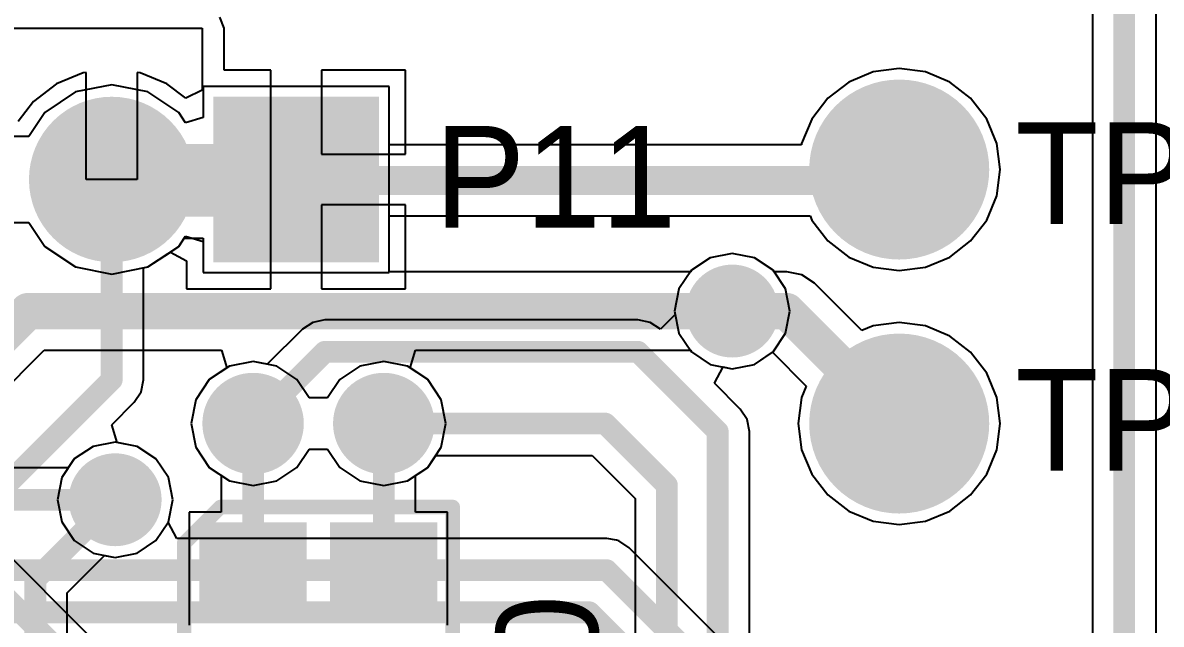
# Model space of a CAD drawing. Header units: millimetres. Extents: x 73 to 190, y 73 to 267.
# Drawn here: x 112.09 to 119.93, y 106.54 to 110.69 of the extents above; entities that cross this region are included whole.
import ezdxf

# ---------------------------------------------------------------- set-up
doc = ezdxf.new("R2010")
doc.units = ezdxf.units.MM
for name, color, linetype in [('BottomLayer', 5, 'Continuous'), ('BottomSolder', 6, 'Continuous'), ('DrillDrawing', 1, 'Continuous'), ('MidLayer1', 16, 'Continuous'), ('MidLayer2', 76, 'Continuous'), ('MultiLayer', 9, 'Continuous'), ('PadHoleLayer', 156, 'Continuous'), ('TopLayer', 1, 'Continuous'), ('TopOverlay', 2, 'Continuous'), ('TopPaste', 8, 'Continuous'), ('TopSolder', 216, 'Continuous'), ('ViaHoleLayer', 16, 'Continuous')]:
    doc.layers.add(name, color=color, linetype=linetype)

msp = doc.modelspace()

# ---------------------------------------------------------------- linework, layer by layer
at = {"layer": 'BottomLayer'}
for p, q in [((112.7013, 110.2591), (112.4515, 110.2095)), ((112.951, 110.2095), (112.7013, 110.2591)), ((114.6113, 110.2466), (113.3313, 110.2466)), ((113.3313, 110.2466), (113.3313, 110.0344)), ((114.6113, 108.9702), (114.6113, 110.2466)), ((112.4515, 110.2095), (112.2398, 110.068)), ((113.1627, 110.068), (112.951, 110.2095)), ((112.2398, 110.068), (112.1298, 109.9032)), ((113.2097, 109.9976), (113.1627, 110.068)), ((113.3313, 110.0344), (113.2097, 109.9976)), ((112.1298, 109.9032), (112.0028, 109.9032)), ((116.8228, 109.0674), (116.6938, 108.9812)), ((116.975, 109.0976), (116.8228, 109.0674)), ((117.1272, 109.0674), (116.975, 109.0976)), ((117.2562, 108.9812), (117.1272, 109.0674)), ((116.6865, 108.9702), (114.6113, 108.9702)), ((116.6938, 108.9812), (116.6865, 108.9702)), ((117.3424, 108.8522), (117.2562, 108.9812)), ((117.3726, 108.7), (117.3424, 108.8522)), ((117.3424, 108.5478), (117.3726, 108.7)), ((117.2562, 108.4188), (117.3424, 108.5478)), ((111.8201, 108.0129), (112.237, 108.4298)), ((112.237, 108.4298), (113.4568, 108.4298)), ((113.4568, 108.4298), (113.4937, 108.3083)), ((114.7563, 108.3083), (114.7931, 108.4298)), ((114.7931, 108.4298), (116.6865, 108.4298)), ((116.6865, 108.4298), (116.6938, 108.4188)), ((116.6938, 108.4188), (116.8228, 108.3326)), ((117.1272, 108.3326), (117.2562, 108.4188)), ((113.4937, 108.3083), (113.3726, 108.2274)), ((114.8774, 108.2274), (114.7563, 108.3083)), ((116.8228, 108.3326), (116.975, 108.3024)), ((116.975, 108.3024), (117.1272, 108.3326)), ((113.3726, 108.2274), (113.2799, 108.0886)), ((114.97, 108.0886), (114.8774, 108.2274)), ((113.2799, 108.0886), (113.2474, 107.925)), ((115.0026, 107.925), (114.97, 108.0886)), ((113.2474, 107.925), (113.2799, 107.7614)), ((114.97, 107.7614), (115.0026, 107.925)), ((112.5728, 107.7674), (112.4438, 107.6812)), ((112.725, 107.7976), (112.5728, 107.7674)), ((112.8772, 107.7674), (112.725, 107.7976)), ((113.0062, 107.6812), (112.8772, 107.7674)), ((113.2799, 107.7614), (113.3726, 107.6226)), ((113.9774, 107.6226), (114.0615, 107.7485)), ((114.0615, 107.7485), (114.1885, 107.7485)), ((114.1885, 107.7485), (114.2726, 107.6226)), ((114.8774, 107.6226), (114.97, 107.7614)), ((112.4438, 107.6812), (112.4024, 107.6192)), ((113.0924, 107.5522), (113.0062, 107.6812)), ((112.4024, 107.6192), (111.7744, 107.6192)), ((113.3726, 107.6226), (113.5114, 107.5299)), ((113.8386, 107.5299), (113.9774, 107.6226)), ((114.2726, 107.6226), (114.4113, 107.5299)), ((114.7386, 107.5299), (114.8774, 107.6226)), ((113.1226, 107.4), (113.0924, 107.5522)), ((113.5114, 107.5299), (113.675, 107.4974)), ((113.675, 107.4974), (113.8386, 107.5299)), ((114.4113, 107.5299), (114.575, 107.4974)), ((114.575, 107.4974), (114.7386, 107.5299)), ((113.0924, 107.2478), (113.1226, 107.4)), ((113.091, 107.2458), (113.0924, 107.2478)), ((113.1509, 107.1338), (113.091, 107.2458)), ((116.1106, 107.1338), (113.1509, 107.1338)), ((116.1778, 107.1204), (116.1106, 107.1338)), ((116.1945, 107.1171), (116.1778, 107.1204)), ((116.2656, 107.0696), (116.1945, 107.1171)), ((118.305, 105.0301), (116.2656, 107.0696))]:
    msp.add_line(p, q, dxfattribs=at)
for points, const_width in [([(112.4513, 109.6066, 1), (112.9513, 109.6066, 1)], 0.5), ([(116.85, 108.7, 1), (117.1, 108.7, 1)], 0.25), ([(112.0625, 108.7, 1), (112.1875, 108.7, 1)], 0.125), ([(112.0625, 108.7, 1), (112.1875, 108.7, 1)], 0.125), ([(116.9125, 108.7, 1), (117.0375, 108.7, 1)], 0.125), ([(113.5353, 107.925, 1), (113.8147, 107.925, 1)], 0.2794), ([(114.4353, 107.925, 1), (114.7147, 107.925, 1)], 0.2794), ([(112.6, 107.4, 1), (112.85, 107.4, 1)], 0.25), ([(112.6875, 107.4, 1), (112.7625, 107.4, 1)], 0.075), ([(116.0731, 106.9146, 1), (116.1481, 106.9146, 1)], 0.075), ([(116.0731, 106.9146, 1), (116.1481, 106.9146, 1)], 0.075), ([(115.9529, 106.6246, 1), (116.0279, 106.6246, 1)], 0.075), ([(115.9529, 106.6246, 1), (116.0279, 106.6246, 1)], 0.075)]:
    msp.add_lwpolyline(points, format="xyb", close=True, dxfattribs=dict(at, const_width=const_width))
for points, const_width in [([(111.425, 108), (112.125, 108.7)], 0.25), ([(112.125, 108.7), (116.975, 108.7)], 0.25), ([(111.3674, 107.4), (112.725, 107.4)], 0.15), ([(111.1646, 106.9146), (116.1106, 106.9146)], 0.15), ([(116.1106, 106.9146), (118.15, 104.8751)], 0.15), ([(111.7998, 106.6246), (115.9904, 106.6246)], 0.15), ([(115.9904, 106.6246), (117.86, 104.755)], 0.15)]:
    msp.add_lwpolyline(points, dxfattribs=dict(at, const_width=const_width))
msp.add_solid([(114.4713, 110.1066), (113.4713, 110.1066), (114.4713, 109.1066), (113.4713, 109.1066)], dxfattribs=at)
at = {"layer": 'BottomSolder'}
for points, const_width in [([(112.4163, 109.6066, 1), (112.9863, 109.6066, 1)], 0.57), ([(116.815, 108.7, 1), (117.135, 108.7, 1)], 0.32), ([(113.5003, 107.925, 1), (113.8497, 107.925, 1)], 0.3494), ([(114.4003, 107.925, 1), (114.7497, 107.925, 1)], 0.3494), ([(112.565, 107.4, 1), (112.885, 107.4, 1)], 0.32)]:
    msp.add_lwpolyline(points, format="xyb", close=True, dxfattribs=dict(at, const_width=const_width))
msp.add_solid([(114.5413, 110.1766), (113.4013, 110.1766), (114.5413, 109.0366), (113.4013, 109.0366)], dxfattribs=at)
at = {"layer": 'DrillDrawing'}
for points, const_width in [([(116.925, 108.7, 1), (117.025, 108.7, 1)], 0.1), ([(113.5988, 107.925, 1), (113.7512, 107.925, 1)], 0.1524), ([(114.4988, 107.925, 1), (114.6512, 107.925, 1)], 0.1524), ([(112.675, 107.4, 1), (112.775, 107.4, 1)], 0.1)]:
    msp.add_lwpolyline(points, format="xyb", close=True, dxfattribs=dict(at, const_width=const_width))
at = {"layer": 'MidLayer1'}
for p, q in [((112.7013, 110.2591), (112.4515, 110.2095)), ((112.951, 110.2095), (112.7013, 110.2591)), ((114.6113, 110.2466), (113.3313, 110.2466)), ((113.3313, 110.2466), (113.3313, 110.0344)), ((114.6113, 108.9666), (114.6113, 110.2466)), ((112.4515, 110.2095), (112.2398, 110.068)), ((113.1627, 110.068), (112.951, 110.2095)), ((112.2398, 110.068), (112.1298, 109.9032)), ((113.2097, 109.9976), (113.1627, 110.068)), ((113.3313, 110.0344), (113.2097, 109.9976)), ((112.1298, 109.9032), (112.0028, 109.9032)), ((112.0028, 109.3099), (112.1298, 109.3099)), ((112.1298, 109.3099), (112.2398, 109.1452)), ((112.2398, 109.1452), (112.4515, 109.0037)), ((112.951, 109.0037), (113.1627, 109.1452)), ((113.1627, 109.1452), (113.2097, 109.2156)), ((113.2097, 109.2156), (113.3313, 109.1787)), ((113.3313, 109.1787), (113.3313, 108.9666)), ((116.8228, 109.0674), (116.6938, 108.9812)), ((116.975, 109.0976), (116.8228, 109.0674)), ((117.1272, 109.0674), (116.975, 109.0976)), ((117.2562, 108.9812), (117.1272, 109.0674)), ((112.4515, 109.0037), (112.7013, 108.9541)), ((112.7013, 108.9541), (112.951, 109.0037)), ((113.3313, 108.9666), (114.6113, 108.9666)), ((116.6938, 108.9812), (116.6076, 108.8522)), ((117.3424, 108.8522), (117.2562, 108.9812)), ((116.6076, 108.8522), (116.5774, 108.7)), ((117.3726, 108.7), (117.3424, 108.8522)), ((116.5774, 108.7), (116.6076, 108.5478)), ((117.3424, 108.5478), (117.3726, 108.7)), ((116.6076, 108.5478), (116.6938, 108.4188)), ((117.2562, 108.4188), (117.3424, 108.5478)), ((116.6938, 108.4188), (116.8228, 108.3326)), ((117.1272, 108.3326), (117.2562, 108.4188)), ((113.5114, 108.3201), (113.3726, 108.2274)), ((113.675, 108.3526), (113.5114, 108.3201)), ((113.8386, 108.3201), (113.675, 108.3526)), ((113.9774, 108.2274), (113.8386, 108.3201)), ((114.4113, 108.3201), (114.2726, 108.2274)), ((114.575, 108.3526), (114.4113, 108.3201)), ((114.7386, 108.3201), (114.575, 108.3526)), ((114.8774, 108.2274), (114.7386, 108.3201)), ((116.8228, 108.3326), (116.975, 108.3024)), ((116.975, 108.3024), (117.1272, 108.3326)), ((113.3726, 108.2274), (113.2799, 108.0886)), ((114.0615, 108.1015), (113.9774, 108.2274)), ((114.2726, 108.2274), (114.1885, 108.1015)), ((114.97, 108.0886), (114.8774, 108.2274)), ((113.2799, 108.0886), (113.2474, 107.925)), ((114.1885, 108.1015), (114.0615, 108.1015)), ((115.0026, 107.925), (114.97, 108.0886)), ((113.2474, 107.925), (113.2799, 107.7614)), ((114.97, 107.7614), (115.0026, 107.925)), ((112.5728, 107.7674), (112.4438, 107.6812)), ((112.725, 107.7976), (112.5728, 107.7674)), ((112.8772, 107.7674), (112.725, 107.7976)), ((113.0062, 107.6812), (112.8772, 107.7674)), ((113.2799, 107.7614), (113.3726, 107.6226)), ((113.9774, 107.6226), (114.0615, 107.7485)), ((114.0615, 107.7485), (114.1885, 107.7485)), ((114.1885, 107.7485), (114.2726, 107.6226)), ((114.8774, 107.6226), (114.97, 107.7614)), ((112.4438, 107.6812), (112.3576, 107.5522)), ((113.0924, 107.5522), (113.0062, 107.6812)), ((113.3726, 107.6226), (113.5114, 107.5299)), ((113.8386, 107.5299), (113.9774, 107.6226)), ((114.2726, 107.6226), (114.4113, 107.5299)), ((114.7386, 107.5299), (114.8774, 107.6226)), ((112.5769, 106.4331), (111.5058, 107.5042)), ((112.3576, 107.5522), (112.3274, 107.4)), ((113.1226, 107.4), (113.0924, 107.5522)), ((113.5114, 107.5299), (113.675, 107.4974)), ((113.675, 107.4974), (113.8386, 107.5299)), ((114.4113, 107.5299), (114.575, 107.4974)), ((114.575, 107.4974), (114.7386, 107.5299)), ((112.3274, 107.4), (112.3576, 107.2478)), ((113.0924, 107.2478), (113.1226, 107.4)), ((112.3576, 107.2478), (112.4438, 107.1188)), ((113.0062, 107.1188), (113.0924, 107.2478)), ((112.4438, 107.1188), (112.5728, 107.0326)), ((112.8772, 107.0326), (113.0062, 107.1188)), ((112.5728, 107.0326), (112.725, 107.0024)), ((112.725, 107.0024), (112.8772, 107.0326))]:
    msp.add_line(p, q, dxfattribs=at)
for points, const_width in [([(112.4513, 109.6066, 1), (112.9513, 109.6066, 1)], 0.5), ([(116.85, 108.7, 1), (117.1, 108.7, 1)], 0.25), ([(113.5353, 107.925, 1), (113.8147, 107.925, 1)], 0.2794), ([(114.4353, 107.925, 1), (114.7147, 107.925, 1)], 0.2794), ([(112.6, 107.4, 1), (112.85, 107.4, 1)], 0.25)]:
    msp.add_lwpolyline(points, format="xyb", close=True, dxfattribs=dict(at, const_width=const_width))
at = {"layer": 'MidLayer1', "const_width": 0.15}
msp.add_lwpolyline([(110.95, 107.75), (112.675, 106.025)], dxfattribs=at)
at = {"layer": 'MidLayer1'}
msp.add_solid([(114.4713, 110.1066), (113.4713, 110.1066), (114.4713, 109.1066), (113.4713, 109.1066)], dxfattribs=at)
at = {"layer": 'MidLayer2'}
for p, q in [((113.4765, 110.6485), (113.4452, 110.7242)), ((109.2378, 110.6485), (113.325, 110.6485)), ((113.325, 110.6485), (113.325, 110.2219)), ((113.4765, 110.3606), (113.4765, 110.6485)), ((112.5044, 110.3412), (112.321, 110.2652)), ((112.5263, 110.3441), (112.5044, 110.3412)), ((112.5263, 109.6066), (112.5263, 110.3441)), ((112.8981, 110.3412), (112.8763, 110.3441)), ((112.8763, 110.3441), (112.8763, 109.6066)), ((113.0815, 110.2652), (112.8981, 110.3412)), ((113.7963, 110.3606), (113.4765, 110.3606)), ((113.7963, 109.6066), (113.7963, 110.3606)), ((114.7253, 110.3606), (114.1463, 110.3606)), ((114.1463, 110.3606), (114.1463, 109.7816)), ((114.7253, 109.7816), (114.7253, 110.3606)), ((112.321, 110.2652), (112.1635, 110.1444)), ((113.2111, 110.1658), (113.0815, 110.2652)), ((113.325, 110.2219), (113.2111, 110.1658)), ((112.1635, 110.1444), (112.0578, 110.0066)), ((114.1463, 109.7816), (114.7253, 109.7816)), ((112.8763, 109.6066), (112.5263, 109.6066)), ((113.7963, 108.8526), (113.7963, 109.6066)), ((114.7253, 109.4316), (114.1463, 109.4316)), ((114.1463, 109.4316), (114.1463, 108.8526)), ((114.7253, 108.8526), (114.7253, 109.4316)), ((112.0028, 109.3099), (112.1298, 109.3099)), ((112.1298, 109.3099), (112.2398, 109.1452)), ((112.2398, 109.1452), (112.4515, 109.0037)), ((112.951, 109.0037), (113.1053, 109.1068)), ((113.1053, 109.1068), (113.2173, 109.0469)), ((116.8228, 109.0674), (116.6938, 108.9812)), ((116.975, 109.0976), (116.8228, 109.0674)), ((117.1272, 109.0674), (116.975, 109.0976)), ((117.2562, 108.9812), (117.1272, 109.0674)), ((112.4515, 109.0037), (112.7013, 108.9541)), ((112.7013, 108.9541), (112.951, 109.0037)), ((113.2173, 109.0469), (113.2173, 108.8526)), ((116.6938, 108.9812), (116.6076, 108.8522)), ((117.3424, 108.8522), (117.2562, 108.9812)), ((113.2173, 108.8526), (113.7963, 108.8526)), ((114.1463, 108.8526), (114.7253, 108.8526)), ((116.6076, 108.8522), (116.5774, 108.7)), ((117.3726, 108.7), (117.3424, 108.8522)), ((116.5774, 108.7), (116.6076, 108.5478)), ((117.3424, 108.5478), (117.3726, 108.7)), ((116.6076, 108.5478), (116.6938, 108.4188)), ((117.2562, 108.4188), (117.3424, 108.5478)), ((116.6938, 108.4188), (116.8228, 108.3326)), ((117.1272, 108.3326), (117.2562, 108.4188)), ((113.5114, 108.3201), (113.3726, 108.2274)), ((113.675, 108.3526), (113.5114, 108.3201)), ((113.8386, 108.3201), (113.675, 108.3526)), ((113.9774, 108.2274), (113.8386, 108.3201)), ((114.4113, 108.3201), (114.2726, 108.2274)), ((114.575, 108.3526), (114.4113, 108.3201)), ((114.7386, 108.3201), (114.575, 108.3526)), ((114.8774, 108.2274), (114.7386, 108.3201)), ((116.8228, 108.3326), (116.975, 108.3024)), ((116.975, 108.3024), (117.1272, 108.3326)), ((113.3726, 108.2274), (113.2799, 108.0886)), ((114.0615, 108.1015), (113.9774, 108.2274)), ((114.2726, 108.2274), (114.1885, 108.1015)), ((114.97, 108.0886), (114.8774, 108.2274)), ((113.2799, 108.0886), (113.2474, 107.925)), ((114.1885, 108.1015), (114.0615, 108.1015)), ((115.0026, 107.925), (114.97, 108.0886)), ((113.2474, 107.925), (113.2799, 107.7614)), ((114.97, 107.7614), (115.0026, 107.925)), ((112.5728, 107.7674), (112.4438, 107.6812)), ((112.725, 107.7976), (112.5728, 107.7674)), ((112.8772, 107.7674), (112.725, 107.7976)), ((113.0062, 107.6812), (112.8772, 107.7674)), ((113.2799, 107.7614), (113.3726, 107.6226)), ((113.9774, 107.6226), (114.0615, 107.7485)), ((114.0615, 107.7485), (114.1885, 107.7485)), ((114.1885, 107.7485), (114.2726, 107.6226)), ((114.8774, 107.6226), (114.97, 107.7614)), ((112.4438, 107.6812), (112.3576, 107.5522)), ((113.0924, 107.5522), (113.0062, 107.6812)), ((113.3726, 107.6226), (113.5114, 107.5299)), ((113.8386, 107.5299), (113.9774, 107.6226)), ((114.2726, 107.6226), (114.4113, 107.5299)), ((114.7386, 107.5299), (114.8774, 107.6226)), ((112.3576, 107.5522), (112.3274, 107.4)), ((113.1226, 107.4), (113.0924, 107.5522)), ((113.5114, 107.5299), (113.675, 107.4974)), ((113.675, 107.4974), (113.8386, 107.5299)), ((114.4113, 107.5299), (114.575, 107.4974)), ((114.575, 107.4974), (114.7386, 107.5299)), ((112.3274, 107.4), (112.3576, 107.2478)), ((113.0924, 107.2478), (113.1226, 107.4)), ((112.3576, 107.2478), (112.4438, 107.1188)), ((113.0062, 107.1188), (113.0924, 107.2478)), ((112.4438, 107.1188), (112.5728, 107.0326)), ((112.8772, 107.0326), (113.0062, 107.1188)), ((112.5728, 107.0326), (112.725, 107.0024)), ((112.725, 107.0024), (112.8772, 107.0326))]:
    msp.add_line(p, q, dxfattribs=at)
for points, const_width in [([(112.4513, 109.6066, 1), (112.9513, 109.6066, 1)], 0.5), ([(116.85, 108.7, 1), (117.1, 108.7, 1)], 0.25), ([(113.5353, 107.925, 1), (113.8147, 107.925, 1)], 0.2794), ([(114.4353, 107.925, 1), (114.7147, 107.925, 1)], 0.2794), ([(112.6, 107.4, 1), (112.85, 107.4, 1)], 0.25)]:
    msp.add_lwpolyline(points, format="xyb", close=True, dxfattribs=dict(at, const_width=const_width))
msp.add_solid([(114.4713, 110.1066), (113.4713, 110.1066), (114.4713, 109.1066), (113.4713, 109.1066)], dxfattribs=at)
at = {"layer": 'MultiLayer'}
for points, const_width in [([(112.4513, 109.6066, 1), (112.9513, 109.6066, 1)], 0.5), ([(116.85, 108.7, 1), (117.1, 108.7, 1)], 0.25), ([(113.5353, 107.925, 1), (113.8147, 107.925, 1)], 0.2794), ([(114.4353, 107.925, 1), (114.7147, 107.925, 1)], 0.2794), ([(112.6, 107.4, 1), (112.85, 107.4, 1)], 0.25)]:
    msp.add_lwpolyline(points, format="xyb", close=True, dxfattribs=dict(at, const_width=const_width))
msp.add_solid([(114.4713, 110.1066), (113.4713, 110.1066), (114.4713, 109.1066), (113.4713, 109.1066)], dxfattribs=at)
at = {"layer": 'PadHoleLayer', "const_width": 0.3}
for points in [[(112.5513, 109.6066, 1), (112.8513, 109.6066, 1)], [(113.8213, 109.6066, 1), (114.1213, 109.6066, 1)]]:
    msp.add_lwpolyline(points, format="xyb", close=True, dxfattribs=at)
at = {"layer": 'TopLayer'}
for p, q in [((119.8942, 102.4643), (119.8942, 114.625)), ((119.4558, 114.5342), (119.4558, 102.15)), ((117.9449, 110.3472), (117.777, 110.2777)), ((118.125, 110.371), (117.9449, 110.3472)), ((118.3051, 110.3472), (118.125, 110.371)), ((118.473, 110.2777), (118.3051, 110.3472)), ((112.7013, 110.2591), (112.4515, 110.2095)), ((112.951, 110.2095), (112.7013, 110.2591)), ((114.6113, 110.2466), (113.3313, 110.2466)), ((113.3313, 110.2466), (113.3313, 110.0344)), ((114.6113, 109.8447), (114.6113, 110.2466)), ((117.777, 110.2777), (117.6329, 110.1671)), ((118.6171, 110.1671), (118.473, 110.2777)), ((112.4515, 110.2095), (112.2398, 110.068)), ((113.1627, 110.068), (112.951, 110.2095)), ((117.6329, 110.1671), (117.5223, 110.023)), ((118.7277, 110.023), (118.6171, 110.1671)), ((112.2398, 110.068), (112.1298, 109.9032)), ((113.2097, 109.9976), (113.1627, 110.068)), ((113.3313, 110.0344), (113.2097, 109.9976)), ((117.5223, 110.023), (117.4528, 109.8551)), ((118.7972, 109.8551), (118.7277, 110.023)), ((112.1298, 109.9032), (112.0028, 109.9032)), ((117.4528, 109.8551), (117.4514, 109.8447)), ((118.821, 109.675), (118.7972, 109.8551)), ((117.4514, 109.8447), (114.6113, 109.8447)), ((118.7972, 109.4949), (118.821, 109.675)), ((118.7277, 109.327), (118.7972, 109.4949)), ((114.6113, 108.9666), (114.6113, 109.3553)), ((114.6113, 109.3553), (117.5106, 109.3553)), ((117.5106, 109.3553), (117.5223, 109.327)), ((117.5223, 109.327), (117.6329, 109.1829)), ((118.6171, 109.1829), (118.7277, 109.327)), ((112.951, 109.0037), (113.1627, 109.1452)), ((113.1627, 109.1452), (113.2009, 109.2024)), ((113.2009, 109.2024), (113.3313, 109.2024)), ((113.3313, 109.2024), (113.3313, 108.9666)), ((117.6329, 109.1829), (117.777, 109.0723)), ((118.473, 109.0723), (118.6171, 109.1829)), ((116.8228, 109.0674), (116.6938, 108.9812)), ((116.975, 109.0976), (116.8228, 109.0674)), ((117.1272, 109.0674), (116.975, 109.0976)), ((117.2562, 108.9812), (117.1272, 109.0674)), ((117.777, 109.0723), (117.9449, 109.0028)), ((118.3051, 109.0028), (118.473, 109.0723)), ((112.9205, 108.9977), (112.951, 109.0037)), ((112.9205, 108.2263), (112.9205, 108.9977)), ((117.9449, 109.0028), (118.125, 108.979)), ((118.125, 108.979), (118.3051, 109.0028)), ((113.3313, 108.9666), (114.6113, 108.9666)), ((116.6938, 108.9812), (116.6076, 108.8522)), ((117.2635, 108.9702), (117.2562, 108.9812)), ((117.35, 108.9702), (117.2635, 108.9702)), ((117.4534, 108.9496), (117.35, 108.9702)), ((117.5411, 108.8911), (117.4534, 108.9496)), ((116.6076, 108.8522), (116.5774, 108.7)), ((117.8671, 108.565), (117.5411, 108.8911)), ((116.5821, 108.6759), (116.4806, 108.5744)), ((116.5774, 108.7), (116.5821, 108.6759)), ((114.0855, 108.6219), (114.0144, 108.5744)), ((114.1694, 108.6386), (114.0855, 108.6219)), ((116.3256, 108.6386), (114.1694, 108.6386)), ((116.4095, 108.6219), (116.3256, 108.6386)), ((116.4806, 108.5744), (116.4095, 108.6219)), ((117.9449, 108.5972), (117.8671, 108.565)), ((118.125, 108.621), (117.9449, 108.5972)), ((118.3051, 108.5972), (118.125, 108.621)), ((118.473, 108.5277), (118.3051, 108.5972)), ((114.0144, 108.5744), (113.7731, 108.3331)), ((118.6171, 108.4171), (118.473, 108.5277)), ((117.1272, 108.3326), (117.2519, 108.416)), ((117.2519, 108.416), (117.485, 108.1829)), ((118.7277, 108.273), (118.6171, 108.4171)), ((113.5114, 108.3201), (113.3726, 108.2274)), ((113.675, 108.3526), (113.5114, 108.3201)), ((113.7731, 108.3331), (113.675, 108.3526)), ((116.8521, 108.2029), (116.912, 108.3149)), ((116.912, 108.3149), (116.975, 108.3024)), ((116.975, 108.3024), (117.1272, 108.3326)), ((112.9038, 108.1424), (112.9205, 108.2263)), ((113.3726, 108.2274), (113.2799, 108.0886)), ((118.7972, 108.1051), (118.7277, 108.273)), ((112.8563, 108.0713), (112.9038, 108.1424)), ((117.03, 108.025), (116.8521, 108.2029)), ((117.485, 108.1829), (117.4528, 108.1051)), ((112.7015, 107.9165), (112.8563, 108.0713)), ((113.2799, 108.0886), (113.2474, 107.925)), ((117.4528, 108.1051), (117.429, 107.925)), ((118.821, 107.925), (118.7972, 108.1051)), ((117.0775, 107.9539), (117.03, 108.025)), ((112.7384, 107.795), (112.7015, 107.9165)), ((113.2474, 107.925), (113.2799, 107.7614)), ((117.0942, 107.87), (117.0775, 107.9539)), ((117.429, 107.925), (117.4528, 107.7449)), ((118.7972, 107.7449), (118.821, 107.925)), ((117.0942, 103.9051), (117.0942, 107.87)), ((112.8772, 107.7674), (112.7384, 107.795)), ((113.0062, 107.6812), (112.8772, 107.7674)), ((113.2799, 107.7614), (113.3726, 107.6226)), ((117.4528, 107.7449), (117.5223, 107.577)), ((118.7277, 107.577), (118.7972, 107.7449)), ((113.0924, 107.5522), (113.0062, 107.6812)), ((114.8774, 107.6226), (114.9329, 107.7058)), ((114.9329, 107.7058), (116.0092, 107.7058)), ((116.0092, 107.7058), (116.3058, 107.4092)), ((113.3726, 107.6226), (113.4558, 107.5671)), ((114.7942, 107.5671), (114.8774, 107.6226)), ((117.5223, 107.577), (117.6329, 107.4329)), ((118.6171, 107.4329), (118.7277, 107.577)), ((113.1226, 107.4), (113.0924, 107.5522)), ((113.4558, 107.5671), (113.4558, 107.315)), ((114.7942, 107.315), (114.7942, 107.5671)), ((117.6329, 107.4329), (117.777, 107.3223)), ((118.473, 107.3223), (118.6171, 107.4329)), ((113.0924, 107.2478), (113.1226, 107.4)), ((116.3058, 107.4092), (116.3058, 104.1408)), ((113.4558, 107.315), (113.235, 107.315)), ((113.235, 107.315), (113.235, 106.535)), ((115.015, 107.315), (114.7942, 107.315)), ((115.015, 106.535), (115.015, 107.315)), ((117.777, 107.3223), (117.9449, 107.2528)), ((118.3051, 107.2528), (118.473, 107.3223)), ((113.0062, 107.1188), (113.0924, 107.2478)), ((117.9449, 107.2528), (118.125, 107.229)), ((118.125, 107.229), (118.3051, 107.2528)), ((112.8772, 107.0326), (113.0062, 107.1188)), ((112.725, 107.0024), (112.8772, 107.0326)), ((112.3942, 106.7592), (112.6519, 107.0169)), ((112.6519, 107.0169), (112.725, 107.0024)), ((112.3942, 106.4765), (112.3942, 106.7592))]:
    msp.add_line(p, q, dxfattribs=at)
for points, const_width in [([(119.675, 102.15), (119.675, 114.625)], 0.15), ([(112.705, 109.6), (113.975, 109.6)], 0.5), ([(118.05, 109.6), (118.125, 109.675)], 0.2), ([(112.7, 109.6078), (112.7013, 109.6066)], 0.25), ([(113.975, 109.6), (118.05, 109.6)], 0.2), ([(112.7013, 108.2263), (112.7013, 109.6066)], 0.15), ([(116.975, 108.7), (117.35, 108.7)], 0.25), ([(117.35, 108.7), (118.125, 107.925)], 0.25), ([(113.675, 107.925), (114.1694, 108.4194)], 0.15), ([(114.1694, 108.4194), (116.3256, 108.4194)], 0.15), ([(116.3256, 108.4194), (116.875, 107.87)], 0.15), ([(110.725, 106.25), (112.7013, 108.2263)], 0.15), ([(113.675, 106.925), (113.675, 107.925)], 0.15), ([(114.575, 106.925), (114.575, 107.925)], 0.15), ([(114.575, 107.925), (116.1, 107.925)], 0.15), ([(116.1, 107.925), (116.525, 107.5)], 0.15), ([(116.875, 103.9051), (116.875, 107.87)], 0.15), ([(116.525, 104.05), (116.525, 107.5)], 0.15), ([(112.175, 106.85), (112.725, 107.4)], 0.15), ([(112.175, 105.4), (112.175, 106.85)], 0.15)]:
    msp.add_lwpolyline(points, dxfattribs=dict(at, const_width=const_width))
for points, const_width in [([(117.85, 109.675, 1), (118.4, 109.675, 1)], 0.55), ([(112.4513, 109.6066, 1), (112.9513, 109.6066, 1)], 0.5), ([(112.58, 109.6, 1), (112.83, 109.6, 1)], 0.25), ([(113.85, 109.6, 1), (114.1, 109.6, 1)], 0.25), ([(118.075, 109.675, 1), (118.175, 109.675, 1)], 0.1), ([(112.6375, 109.6078, 1), (112.7625, 109.6078, 1)], 0.125), ([(112.6388, 109.6066, 1), (112.7638, 109.6066, 1)], 0.125), ([(113.925, 109.6, 1), (114.025, 109.6, 1)], 0.1), ([(118, 109.6, 1), (118.1, 109.6, 1)], 0.1), ([(118, 109.6, 1), (118.1, 109.6, 1)], 0.1), ([(112.6638, 109.6066, 1), (112.7388, 109.6066, 1)], 0.075), ([(112.7, 109.6, 1), (112.75, 109.6, 1)], 0.05), ([(113.95, 109.6, 1), (114, 109.6, 1)], 0.05), ([(116.85, 108.7, 1), (117.1, 108.7, 1)], 0.25), ([(116.9125, 108.7, 1), (117.0375, 108.7, 1)], 0.125), ([(117.2875, 108.7, 1), (117.4125, 108.7, 1)], 0.125), ([(117.2875, 108.7, 1), (117.4125, 108.7, 1)], 0.125), ([(114.1319, 108.4194, 1), (114.2069, 108.4194, 1)], 0.075), ([(114.1319, 108.4194, 1), (114.2069, 108.4194, 1)], 0.075), ([(116.2881, 108.4194, 1), (116.3631, 108.4194, 1)], 0.075), ([(116.2881, 108.4194, 1), (116.3631, 108.4194, 1)], 0.075), ([(117.85, 107.925, 1), (118.4, 107.925, 1)], 0.55), ([(112.6638, 108.2263, 1), (112.7388, 108.2263, 1)], 0.075), ([(112.6638, 108.2263, 1), (112.7388, 108.2263, 1)], 0.075), ([(113.5353, 107.925, 1), (113.8147, 107.925, 1)], 0.2794), ([(114.4353, 107.925, 1), (114.7147, 107.925, 1)], 0.2794), ([(118.0625, 107.925, 1), (118.1875, 107.925, 1)], 0.125), ([(113.6375, 107.925, 1), (113.7125, 107.925, 1)], 0.075), ([(113.6375, 107.925, 1), (113.7125, 107.925, 1)], 0.075), ([(114.5375, 107.925, 1), (114.6125, 107.925, 1)], 0.075), ([(114.5375, 107.925, 1), (114.6125, 107.925, 1)], 0.075), ([(116.0625, 107.925, 1), (116.1375, 107.925, 1)], 0.075), ([(116.0625, 107.925, 1), (116.1375, 107.925, 1)], 0.075), ([(116.8375, 107.87, 1), (116.9125, 107.87, 1)], 0.075), ([(116.8375, 107.87, 1), (116.9125, 107.87, 1)], 0.075), ([(112.6, 107.4, 1), (112.85, 107.4, 1)], 0.25), ([(116.4875, 107.5, 1), (116.5625, 107.5, 1)], 0.075), ([(116.4875, 107.5, 1), (116.5625, 107.5, 1)], 0.075), ([(112.6875, 107.4, 1), (112.7625, 107.4, 1)], 0.075), ([(113.6375, 106.925, 1), (113.7125, 106.925, 1)], 0.075), ([(114.5375, 106.925, 1), (114.6125, 106.925, 1)], 0.075), ([(112.1375, 106.85, 1), (112.2125, 106.85, 1)], 0.075), ([(112.1375, 106.85, 1), (112.2125, 106.85, 1)], 0.075)]:
    msp.add_lwpolyline(points, format="xyb", close=True, dxfattribs=dict(at, const_width=const_width))
for points in [[(114.4713, 110.1066), (113.4713, 110.1066), (114.4713, 109.1066), (113.4713, 109.1066)], [(113.375, 107.175), (113.375, 106.675), (113.975, 107.175), (113.975, 106.675)], [(114.275, 107.175), (114.275, 106.675), (114.875, 107.175), (114.875, 106.675)]]:
    msp.add_solid(points, dxfattribs=at)
at = {"layer": 'TopOverlay', "const_width": 0.1}
for points in [[(113.2, 107.1), (113.45, 107.35)], [(113.45, 107.35), (113.525, 107.35)], [(113.525, 107.35), (115.05, 107.35)], [(115.05, 103.8), (115.05, 107.35)], [(113.2, 103.8), (113.2, 107.1)]]:
    msp.add_lwpolyline(points, dxfattribs=at)
at = {"layer": 'TopOverlay', "const_width": 0.05}
for points in [[(113.425, 107.35, 1), (113.475, 107.35, 1)], [(113.425, 107.35, 1), (113.475, 107.35, 1)], [(113.5, 107.35, 1), (113.55, 107.35, 1)], [(113.5, 107.35, 1), (113.55, 107.35, 1)], [(115.025, 107.35, 1), (115.075, 107.35, 1)], [(115.025, 107.35, 1), (115.075, 107.35, 1)], [(113.175, 107.1, 1), (113.225, 107.1, 1)], [(113.175, 107.1, 1), (113.225, 107.1, 1)]]:
    msp.add_lwpolyline(points, format="xyb", close=True, dxfattribs=at)
at = {"layer": 'TopPaste'}
for points in [[(113.425, 107.125), (113.425, 106.725), (113.925, 107.125), (113.925, 106.725)], [(114.325, 107.125), (114.325, 106.725), (114.825, 107.125), (114.825, 106.725)]]:
    msp.add_solid(points, dxfattribs=at)
at = {"layer": 'TopSolder'}
for points, const_width in [([(117.815, 109.675, 1), (118.435, 109.675, 1)], 0.62), ([(112.4163, 109.6066, 1), (112.9863, 109.6066, 1)], 0.57), ([(116.815, 108.7, 1), (117.135, 108.7, 1)], 0.32), ([(117.815, 107.925, 1), (118.435, 107.925, 1)], 0.62), ([(113.5003, 107.925, 1), (113.8497, 107.925, 1)], 0.3494), ([(114.4003, 107.925, 1), (114.7497, 107.925, 1)], 0.3494), ([(112.565, 107.4, 1), (112.885, 107.4, 1)], 0.32)]:
    msp.add_lwpolyline(points, format="xyb", close=True, dxfattribs=dict(at, const_width=const_width))
for points in [[(114.5413, 110.1766), (113.4013, 110.1766), (114.5413, 109.0366), (113.4013, 109.0366)], [(113.305, 107.245), (113.305, 106.605), (114.045, 107.245), (114.045, 106.605)], [(114.205, 107.245), (114.205, 106.605), (114.945, 107.245), (114.945, 106.605)]]:
    msp.add_solid(points, dxfattribs=at)
at = {"layer": 'ViaHoleLayer'}
for points, const_width in [([(116.925, 108.7, 1), (117.025, 108.7, 1)], 0.1), ([(113.5988, 107.925, 1), (113.7512, 107.925, 1)], 0.1524), ([(114.4988, 107.925, 1), (114.6512, 107.925, 1)], 0.1524), ([(112.675, 107.4, 1), (112.775, 107.4, 1)], 0.1)]:
    msp.add_lwpolyline(points, format="xyb", close=True, dxfattribs=dict(at, const_width=const_width))

# ---------------------------------------------------------------- texts
at = {"layer": 'TopOverlay'}
for s, p in [('TP2', (118.925, 109.3)), ('TP8', (118.925, 107.6))]:
    msp.add_text(s, height=0.7, dxfattribs=at).set_placement(p)
for s, rotation, p in [('P11', 360, (114.925, 109.275)), ('RTC0', 90, (116.05, 104.3))]:
    msp.add_text(s, height=0.7, rotation=rotation, dxfattribs=at).set_placement(p)

doc.saveas('drawing.dxf')
